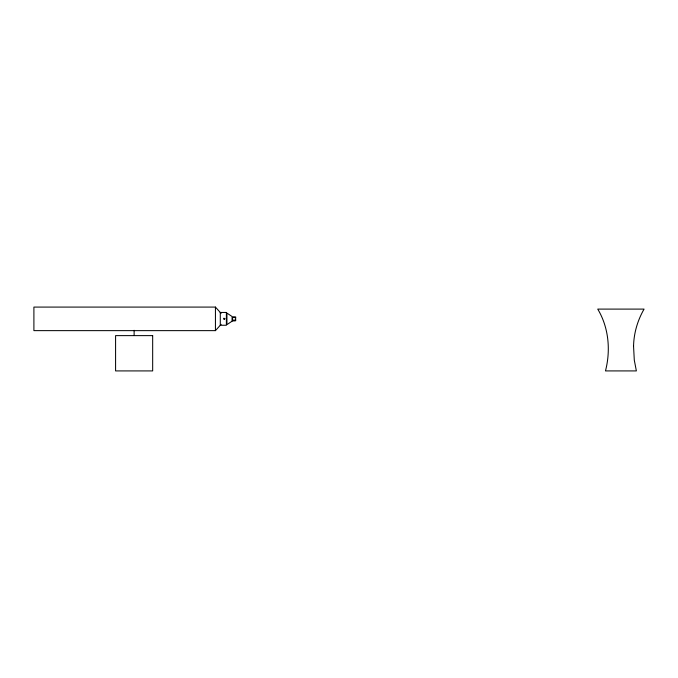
<?xml version="1.0" encoding="UTF-8"?>
<svg xmlns="http://www.w3.org/2000/svg" width="678" height="678" viewBox="0 0 678 678"><rect width="100%" height="100%" fill="white"/><g stroke="black" fill="none" stroke-linecap="round" stroke-linejoin="round"><path stroke-width="1.02" d="M224.782 318.457C222.011 317.304 224.799 321.321 224.842 318.567M221.113 313.363L215.434 307.083L33.9 307.083L33.9 330.635L215.434 330.635L221.113 324.355M220.291 312.456L226.384 312.456M232.978 316.804L234.758 316.804M235.656 317.575L232.469 317.575L232.469 320.109L235.656 320.143M232.978 320.914L234.758 320.914M235.656 316.821L235.656 320.897M226.384 312.465L226.384 325.254L220.291 325.262L220.291 312.465M215.434 307.083L215.434 330.635M134.125 330.313L134.125 335.517M633.557 346.297L634.294 360.12L636.371 370.917L605.479 370.917C610.81 350.323 608.793 327.533 597.742 309.1L644.075 309.1C637.566 320.389 633.794 333.254 633.557 346.297M232.113 321.177L226.935 324.643L226.935 313.083L232.113 316.541L232.113 321.169M152.669 335.618L115.582 335.618L115.582 370.917L152.669 370.917L152.669 335.618"/></g></svg>
